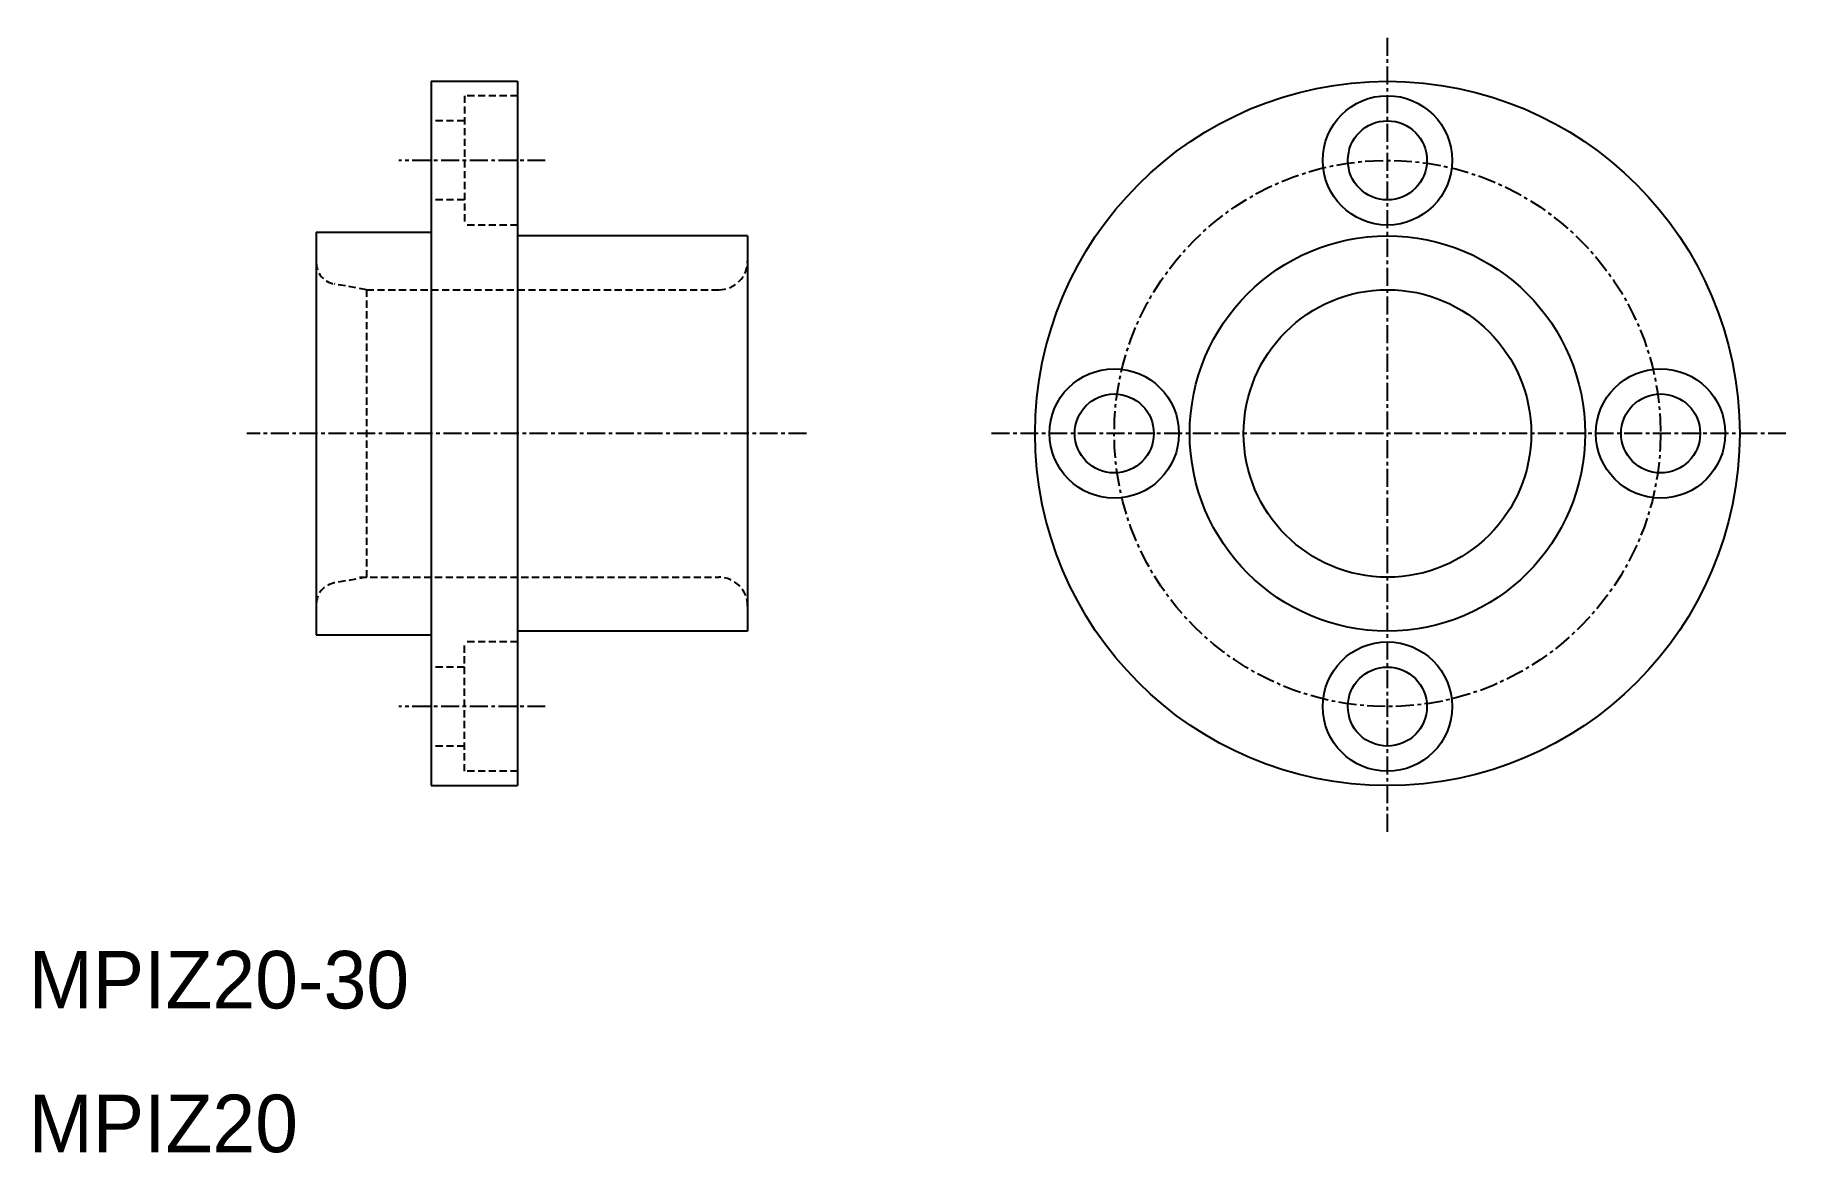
# Model space of a CAD drawing. Extents: x 10 to 132, y 10 to 88.
import ezdxf

# ---------------------------------------------------------------- set-up
doc = ezdxf.new("R2010")
doc.units = 0
doc.linetypes.add('CENTER', pattern=[2, 1.25, -0.25, 0.25, -0.25])
doc.linetypes.add('DASHED', pattern=[0.75, 0.5, -0.25])
doc.layers.get('0').update_dxf_attribs({"linetype": 'CONTINUOUS'})
doc.layers.add('CENTER', color=1, linetype='CENTER')

msp = doc.modelspace()

# ---------------------------------------------------------------- linework, layer by layer
at = {"color": 7, "linetype": 'CONTINUOUS'}
for p, q in [((38, 84.5), (38, 35.5)), ((38, 84.5), (44, 84.5)), ((44, 84.5), (44, 35.5)), ((30, 74), (30, 46)), ((30, 74), (38, 74)), ((60, 73.75), (44, 73.75)), ((60, 73.75), (60, 46.25)), ((30, 46), (38, 46)), ((60, 46.25), (44, 46.25)), ((38, 35.5), (44, 35.5))]:
    msp.add_line(p, q, dxfattribs=at)
at = {"color": 3, "linetype": 'DASHED'}
for p, q in [((40.3, 83.5), (40.3, 74.5)), ((44, 83.5), (40.3, 83.5)), ((40.3, 81.75), (38, 81.75)), ((40.3, 76.25), (38, 76.25)), ((44, 74.5), (40.3, 74.5)), ((33.5, 70), (31.24, 70.4)), ((33.5, 70), (58, 70)), ((33.5, 70), (33.5, 50)), ((33.5, 50), (31.24, 49.6)), ((33, 50), (58, 50)), ((40.3, 36.5), (40.3, 45.5)), ((44, 45.5), (40.3, 45.5)), ((40.3, 43.75), (38, 43.75)), ((40.3, 38.25), (38, 38.25)), ((44, 36.5), (40.3, 36.5))]:
    msp.add_line(p, q, dxfattribs=at)
at = {"color": 7, "linetype": 'CONTINUOUS'}
for centre, radius in [((104.5, 60), 24.5), ((104.5, 79), 4.5), ((104.5, 79), 2.75), ((104.5, 60), 13.75), ((104.5, 60), 10), ((85.5, 60), 4.5), ((123.5, 60), 4.5), ((85.5, 60), 2.75), ((123.5, 60), 2.75), ((104.5, 41), 4.5), ((104.5, 41), 2.75)]:
    msp.add_circle(centre, radius, dxfattribs=at)
at = {"color": 3, "linetype": 'DASHED'}
for centre, radius, start, end in [((31.5, 71.88), 1.5, 180, 260), ((58, 72), 2, 270, 0), ((58, 48), 2, 0, 90), ((31.5, 48.12), 1.5, 100, 180)]:
    msp.add_arc(centre, radius, start, end, dxfattribs=at)
at = {"layer": 'CENTER', "color": 1, "linetype": 'CENTER'}
for p, q in [((104.5, 32.28), (104.5, 87.72)), ((45.93, 79), (35.74, 79)), ((64.09, 60), (25.16, 60)), ((132.22, 60), (76.78, 60)), ((45.93, 41), (35.74, 41))]:
    msp.add_line(p, q, dxfattribs=at)
msp.add_circle((104.5, 60), 19, dxfattribs=at)

# ---------------------------------------------------------------- texts
at = {"color": 7, "linetype": 'CONTINUOUS'}
for s, p in [('MPIZ20-30', (10, 20)), ('MPIZ20', (10, 10))]:
    msp.add_text(s, height=4, dxfattribs=at).set_placement(p)

doc.saveas('drawing.dxf')
